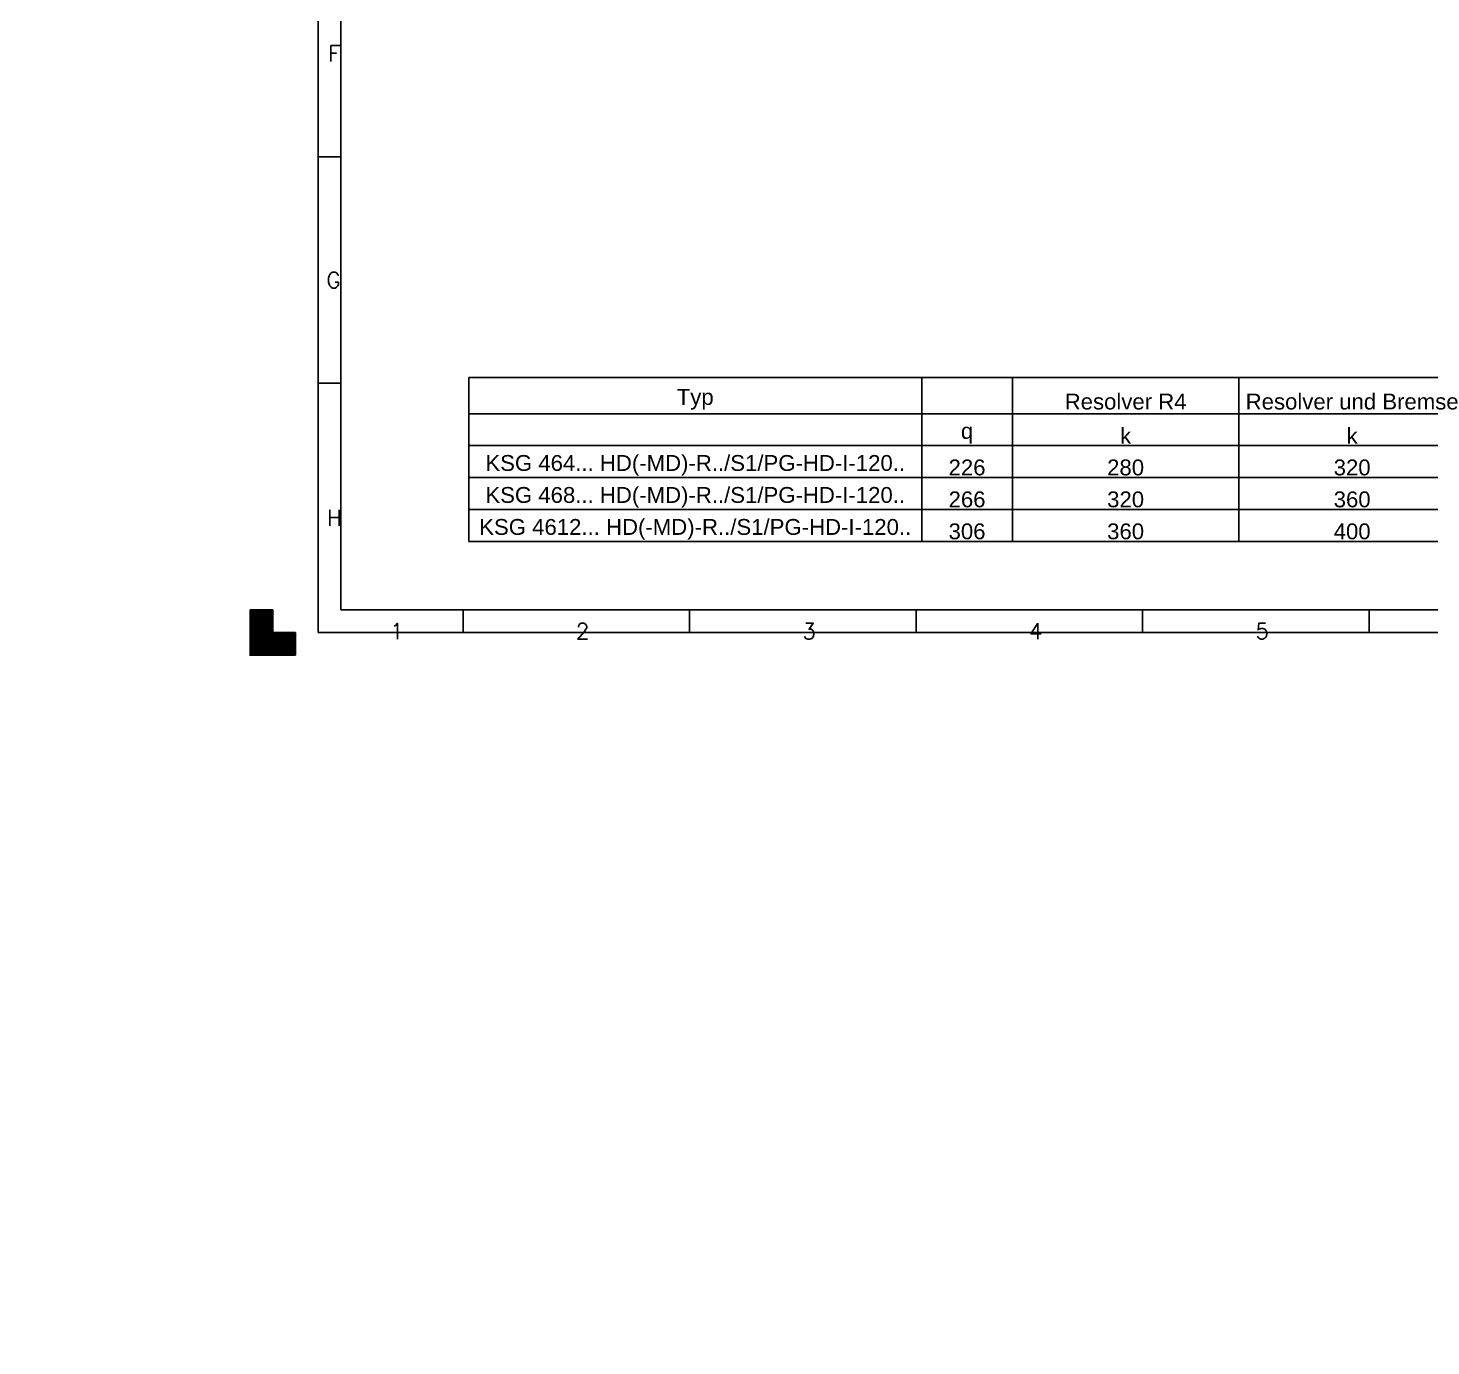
# Model space of a CAD drawing. Extents: x -429 to 594, y -1376 to 420.
# Drawn here: x -49 to 260.6, y -152.5 to 138.4 of the extents above; entities that cross this region are included whole.
import ezdxf

# ---------------------------------------------------------------- set-up
doc = ezdxf.new("R2010")
doc.units = 0
for name, color, linetype in [('1', 7, 'CONTINUOUS'), ('256', 7, 'CONTINUOUS'), ('61', 7, 'CONTINUOUS')]:
    doc.layers.add(name, color=color, linetype=linetype)
doc.styles.add('ARIAL_UNICODE_MS', font='ARIALUNI.TTF')
doc.dimstyles.get("Standard").update_dxf_attribs({"dimtxt": 0.18, "dimasz": 0.18, "dimexe": 0.18, "dimexo": 0.0625, "dimgap": 0.09, "dimtad": 0, "dimtih": 1, "dimtoh": 1, "dimdec": 4, "dimzin": 0, "dimtxsty": 'STANDARD', "dimcen": 0.09, "dimazin": 3, "dimtfac": 1, "dimtdec": 4, "dimtofl": 0, "dimtmove": 0, "dimatfit": 3, "dimtolj": 1, "dimtzin": 0})

# ---------------------------------------------------------------- blocks, each defined once
blk = doc.blocks.new('_U0')
at = {"layer": '1', "color": 19}
for p, q in [((449.74, 211.32), (449.74, 102.31)), ((564.74, 211.32), (564.74, 102.31)), ((449.74, 104.31), (564.74, 104.31))]:
    blk.add_line(p, q, dxfattribs=at)
for points in [[(449.74, 104.31), (453.24, 105.25), (453.24, 103.38)], [(564.74, 104.31), (561.24, 103.38), (561.24, 105.25)]]:
    blk.add_solid(points, dxfattribs=at)
at = {"layer": '1', "color": 1, "linetype": 'CONTINUOUS', "char_height": 3.5, "attachment_point": 7, "style": 'ARIAL_UNICODE_MS'}
for s, insert in [('%%c', (500.61, 105.43)), ('\\W1.0000;115', (507.34, 105.43))]:
    blk.add_mtext(s, dxfattribs=dict(at, insert=insert))
blk = doc.blocks.new('_U2')
at = {"layer": '1', "color": 19}
for p, q in [((461.58, 170.67), (461.58, 119.63)), ((471.58, 170.67), (471.58, 119.63)), ((503.23, 121.63), (452.83, 121.63))]:
    blk.add_line(p, q, dxfattribs=at)
for points in [[(461.58, 121.63), (458.08, 120.69), (458.08, 122.56)], [(471.58, 121.63), (475.08, 122.56), (475.08, 120.69)]]:
    blk.add_solid(points, dxfattribs=at)
at = {"layer": '1', "color": 1, "linetype": 'CONTINUOUS', "insert": (480.15, 122.05), "char_height": 3.5, "attachment_point": 7, "style": 'ARIAL_UNICODE_MS'}
blk.add_mtext('\\W1.0000;\\fArial Unicode MS|b0|i0;M10 x 15\\fArial Unicode MS|b0|i0;', dxfattribs=at)
blk = doc.blocks.new('_U3')
at = {"layer": '1', "color": 19}
for p, q in [((149.1, 277.12), (149.1, 351.49)), ((375.1, 316.4), (375.1, 351.49)), ((149.1, 349.49), (375.1, 349.49))]:
    blk.add_line(p, q, dxfattribs=at)
for points in [[(149.1, 349.49), (152.6, 350.43), (152.6, 348.56)], [(375.1, 349.49), (371.6, 348.56), (371.6, 350.43)]]:
    blk.add_solid(points, dxfattribs=at)
at = {"layer": '1', "color": 1, "linetype": 'CONTINUOUS', "insert": (262.97, 349.92), "char_height": 3.5, "attachment_point": 7, "style": 'ARIAL_UNICODE_MS'}
blk.add_mtext('\\W1.0000;\\fArial Unicode MS|b0|i0;q\\fArial Unicode MS|b0|i0;', dxfattribs=at)
blk = doc.blocks.new('_U5')
at = {"layer": '1', "color": 19}
for p, q in [((74.1, 226.82), (74.1, 310.69)), ((132.1, 228.97), (132.1, 310.69)), ((74.1, 308.69), (132.1, 308.69))]:
    blk.add_line(p, q, dxfattribs=at)
for points in [[(74.1, 308.69), (77.6, 309.63), (77.6, 307.75)], [(132.1, 308.69), (128.6, 307.75), (128.6, 309.63)]]:
    blk.add_solid(points, dxfattribs=at)
at = {"layer": '1', "color": 1, "linetype": 'CONTINUOUS', "insert": (100.9, 309.11), "char_height": 3.5, "attachment_point": 7, "style": 'ARIAL_UNICODE_MS'}
blk.add_mtext('\\W1.0000;58', dxfattribs=at)
blk = doc.blocks.new('_U7')
at = {"layer": '1', "color": 19}
for p, q in [((74.1, 226.82), (74.1, 361.38)), ((74.1, 359.38), (149.1, 359.38)), ((149.1, 276.4), (149.1, 361.38))]:
    blk.add_line(p, q, dxfattribs=at)
for points in [[(74.1, 359.38), (77.6, 360.32), (77.6, 358.44)], [(149.1, 359.38), (145.6, 358.44), (145.6, 360.32)]]:
    blk.add_solid(points, dxfattribs=at)
at = {"layer": '1', "color": 1, "linetype": 'CONTINUOUS', "insert": (109.4, 359.8), "char_height": 3.5, "attachment_point": 7, "style": 'ARIAL_UNICODE_MS'}
blk.add_mtext('\\W1.0000;75', dxfattribs=at)
blk = doc.blocks.new('_U11')
at = {"layer": '1', "color": 19}
for p, q in [((149.1, 277.12), (149.1, 361.49)), ((149.1, 359.49), (429.1, 359.49)), ((429.1, 211.32), (429.1, 361.49))]:
    blk.add_line(p, q, dxfattribs=at)
for points in [[(149.1, 359.49), (152.6, 360.43), (152.6, 358.56)], [(429.1, 359.49), (425.6, 358.56), (425.6, 360.43)]]:
    blk.add_solid(points, dxfattribs=at)
at = {"layer": '1', "color": 1, "linetype": 'CONTINUOUS', "insert": (289.97, 359.92), "char_height": 3.5, "attachment_point": 7, "style": 'ARIAL_UNICODE_MS'}
blk.add_mtext('\\W1.0000;\\fArial Unicode MS|b0|i0;k\\fArial Unicode MS|b0|i0;', dxfattribs=at)
blk = doc.blocks.new('HATCH7')
at = {"layer": '256', "color": 19, "linetype": 'CONTINUOUS'}
for p, q in [((0, 9.98988), (5, 9.98988)), ((0, 9.94755), (5, 9.94755)), ((0, 9.90522), (5, 9.90522)), ((0, 9.86289), (5, 9.86289)), ((0, 9.82056), (5, 9.82056)), ((0, 9.77823), (5, 9.77823)), ((0, 9.7359), (5, 9.7359)), ((0, 9.69357), (5, 9.69357)), ((0, 9.65124), (5, 9.65124)), ((0, 9.60891), (5, 9.60891)), ((0, 9.56658), (5, 9.56658)), ((0, 9.52425), (5, 9.52425)), ((0, 9.48192), (5, 9.48192)), ((0, 9.43959), (5, 9.43959)), ((0, 9.39726), (5, 9.39726)), ((0, 9.35493), (5, 9.35493)), ((0, 9.3126), (5, 9.3126)), ((0, 9.27027), (5, 9.27027)), ((0, 9.22794), (5, 9.22794)), ((0, 9.18561), (5, 9.18561)), ((0, 9.14328), (5, 9.14328)), ((0, 9.10095), (5, 9.10095)), ((0, 9.05862), (5, 9.05862)), ((0, 9.01629), (5, 9.01629)), ((0, 8.97396), (5, 8.97396)), ((0, 8.93163), (5, 8.93163)), ((0, 8.8893), (5, 8.8893)), ((0, 8.84697), (5, 8.84697)), ((0, 8.80464), (5, 8.80464)), ((0, 8.76231), (5, 8.76231)), ((0, 8.71998), (5, 8.71998)), ((0, 8.67765), (5, 8.67765)), ((0, 8.63532), (5, 8.63532)), ((0, 8.59299), (5, 8.59299)), ((0, 8.55066), (5, 8.55066)), ((0, 8.50833), (5, 8.50833)), ((0, 8.466), (5, 8.466)), ((0, 8.42367), (5, 8.42367)), ((0, 8.38134), (5, 8.38134)), ((0, 8.33901), (5, 8.33901)), ((0, 8.29668), (5, 8.29668)), ((0, 8.25435), (5, 8.25435)), ((0, 8.21202), (5, 8.21202)), ((0, 8.16969), (5, 8.16969)), ((0, 8.12736), (5, 8.12736)), ((0, 8.08503), (5, 8.08503)), ((0, 8.0427), (5, 8.0427)), ((0, 8.00037), (5, 8.00037)), ((0, 7.95804), (5, 7.95804)), ((0, 7.91571), (5, 7.91571)), ((0, 7.87338), (5, 7.87338)), ((0, 7.83105), (5, 7.83105)), ((0, 7.78872), (5, 7.78872)), ((0, 7.74639), (5, 7.74639)), ((0, 7.70406), (5, 7.70406)), ((0, 7.66173), (5, 7.66173)), ((0, 7.6194), (5, 7.6194)), ((0, 7.57707), (5, 7.57707)), ((0, 7.53474), (5, 7.53474)), ((0, 7.49241), (5, 7.49241)), ((0, 7.45008), (5, 7.45008)), ((0, 7.40775), (5, 7.40775)), ((0, 7.36542), (5, 7.36542)), ((0, 7.32309), (5, 7.32309)), ((0, 7.28076), (5, 7.28076)), ((0, 7.23843), (5, 7.23843)), ((0, 7.1961), (5, 7.1961)), ((0, 7.15377), (5, 7.15377)), ((0, 7.11144), (5, 7.11144)), ((0, 7.06911), (5, 7.06911)), ((0, 7.02678), (5, 7.02678)), ((0, 6.98445), (5, 6.98445)), ((0, 6.94212), (5, 6.94212)), ((0, 6.89979), (5, 6.89979)), ((0, 6.85746), (5, 6.85746)), ((0, 6.81513), (5, 6.81513)), ((0, 6.7728), (5, 6.7728)), ((0, 6.73047), (5, 6.73047)), ((0, 6.68814), (5, 6.68814)), ((0, 6.64581), (5, 6.64581)), ((0, 6.60348), (5, 6.60348)), ((0, 6.56115), (5, 6.56115)), ((0, 6.51882), (5, 6.51882)), ((0, 6.47649), (5, 6.47649)), ((0, 6.43416), (5, 6.43416)), ((0, 6.39183), (5, 6.39183)), ((0, 6.3495), (5, 6.3495)), ((0, 6.30717), (5, 6.30717)), ((0, 6.26484), (5, 6.26484)), ((0, 6.22251), (5, 6.22251)), ((0, 6.18018), (5, 6.18018)), ((0, 6.13785), (5, 6.13785)), ((0, 6.09552), (5, 6.09552)), ((0, 6.05319), (5, 6.05319)), ((0, 6.01086), (5, 6.01086)), ((0, 5.96853), (5, 5.96853)), ((0, 5.9262), (5, 5.9262)), ((0, 5.88387), (5, 5.88387)), ((0, 5.84154), (5, 5.84154)), ((0, 5.79921), (5, 5.79921)), ((0, 5.75688), (5, 5.75688)), ((0, 5.71455), (5, 5.71455)), ((0, 5.67222), (5, 5.67222)), ((0, 5.62989), (5, 5.62989)), ((0, 5.58756), (5, 5.58756)), ((0, 5.54523), (5, 5.54523)), ((0, 5.5029), (5, 5.5029)), ((0, 5.46057), (5, 5.46057)), ((0, 5.41824), (5, 5.41824)), ((0, 5.37591), (5, 5.37591)), ((0, 5.33358), (5, 5.33358)), ((0, 5.29125), (5, 5.29125)), ((0, 5.24892), (5, 5.24892)), ((0, 5.20659), (5, 5.20659)), ((0, 5.16426), (5, 5.16426)), ((0, 5.12193), (5, 5.12193)), ((0, 5.0796), (5, 5.0796)), ((0, 5.03727), (5, 5.03727)), ((0, 4.99494), (10, 4.99494)), ((0, 4.95261), (10, 4.95261)), ((0, 4.91028), (10, 4.91028)), ((0, 4.86795), (10, 4.86795)), ((0, 4.82562), (10, 4.82562)), ((0, 4.78329), (10, 4.78329)), ((0, 4.74096), (10, 4.74096)), ((0, 4.69863), (10, 4.69863)), ((0, 4.6563), (10, 4.6563)), ((0, 4.61397), (10, 4.61397)), ((0, 4.57164), (10, 4.57164)), ((0, 4.52931), (10, 4.52931)), ((0, 4.48698), (10, 4.48698)), ((0, 4.44465), (10, 4.44465)), ((0, 4.40232), (10, 4.40232)), ((0, 4.35999), (10, 4.35999)), ((0, 4.31766), (10, 4.31766)), ((0, 4.27533), (10, 4.27533)), ((0, 4.233), (10, 4.233)), ((0, 4.19067), (10, 4.19067)), ((0, 4.14834), (10, 4.14834)), ((0, 4.10601), (10, 4.10601)), ((0, 4.06368), (10, 4.06368)), ((0, 4.02135), (10, 4.02135)), ((0, 3.97902), (10, 3.97902)), ((0, 3.93669), (10, 3.93669)), ((0, 3.89436), (10, 3.89436)), ((0, 3.85203), (10, 3.85203)), ((0, 3.8097), (10, 3.8097)), ((0, 3.76737), (10, 3.76737)), ((0, 3.72504), (10, 3.72504)), ((0, 3.68271), (10, 3.68271)), ((0, 3.64038), (10, 3.64038)), ((0, 3.59805), (10, 3.59805)), ((0, 3.55572), (10, 3.55572)), ((0, 3.51339), (10, 3.51339)), ((0, 3.47106), (10, 3.47106)), ((0, 3.42873), (10, 3.42873)), ((0, 3.3864), (10, 3.3864)), ((0, 3.34407), (10, 3.34407)), ((0, 3.30174), (10, 3.30174)), ((0, 3.25941), (10, 3.25941)), ((0, 3.21708), (10, 3.21708)), ((0, 3.17475), (10, 3.17475)), ((0, 3.13242), (10, 3.13242)), ((0, 3.09009), (10, 3.09009)), ((0, 3.04776), (10, 3.04776)), ((0, 3.00543), (10, 3.00543)), ((0, 2.9631), (10, 2.9631)), ((0, 2.92077), (10, 2.92077)), ((0, 2.87844), (10, 2.87844)), ((0, 2.83611), (10, 2.83611)), ((0, 2.79378), (10, 2.79378)), ((0, 2.75145), (10, 2.75145)), ((0, 2.70912), (10, 2.70912)), ((0, 2.66679), (10, 2.66679)), ((0, 2.62446), (10, 2.62446)), ((0, 2.58213), (10, 2.58213)), ((0, 2.5398), (10, 2.5398)), ((0, 2.49747), (10, 2.49747)), ((0, 2.45514), (10, 2.45514)), ((0, 2.41281), (10, 2.41281)), ((0, 2.37048), (10, 2.37048)), ((0, 2.32815), (10, 2.32815)), ((0, 2.28582), (10, 2.28582)), ((0, 2.24349), (10, 2.24349)), ((0, 2.20116), (10, 2.20116)), ((0, 2.15883), (10, 2.15883)), ((0, 2.1165), (10, 2.1165)), ((0, 2.07417), (10, 2.07417)), ((0, 2.03184), (10, 2.03184)), ((0, 1.98951), (10, 1.98951)), ((0, 1.94718), (10, 1.94718)), ((0, 1.90485), (10, 1.90485)), ((0, 1.86252), (10, 1.86252)), ((0, 1.82019), (10, 1.82019)), ((0, 1.77786), (10, 1.77786)), ((0, 1.73553), (10, 1.73553)), ((0, 1.6932), (10, 1.6932)), ((0, 1.65087), (10, 1.65087)), ((0, 1.60854), (10, 1.60854)), ((0, 1.56621), (10, 1.56621)), ((0, 1.52388), (10, 1.52388)), ((0, 1.48155), (10, 1.48155)), ((0, 1.43922), (10, 1.43922)), ((0, 1.39689), (10, 1.39689)), ((0, 1.35456), (10, 1.35456)), ((0, 1.31223), (10, 1.31223)), ((0, 1.2699), (10, 1.2699)), ((0, 1.22757), (10, 1.22757)), ((0, 1.18524), (10, 1.18524)), ((0, 1.14291), (10, 1.14291)), ((0, 1.10058), (10, 1.10058)), ((0, 1.05825), (10, 1.05825)), ((0, 1.01592), (10, 1.01592)), ((0, 0.97359), (10, 0.97359)), ((0, 0.93126), (10, 0.93126)), ((0, 0.88893), (10, 0.88893)), ((0, 0.8466), (10, 0.8466)), ((0, 0.80427), (10, 0.80427)), ((0, 0.76194), (10, 0.76194)), ((0, 0.71961), (10, 0.71961)), ((0, 0.67728), (10, 0.67728)), ((0, 0.63495), (10, 0.63495)), ((0, 0.59262), (10, 0.59262)), ((0, 0.55029), (10, 0.55029)), ((0, 0.50796), (10, 0.50796)), ((0, 0.46563), (10, 0.46563)), ((0, 0.4233), (10, 0.4233)), ((0, 0.38097), (10, 0.38097)), ((0, 0.33864), (10, 0.33864)), ((0, 0.29631), (10, 0.29631)), ((0, 0.25398), (10, 0.25398)), ((0, 0.21165), (10, 0.21165)), ((0, 0.16932), (10, 0.16932)), ((0, 0.12699), (10, 0.12699)), ((0, 0.08466), (10, 0.08466)), ((0, 0.04233), (10, 0.04233))]:
    blk.add_line(p, q, dxfattribs=at)
blk = doc.blocks.new('TABULARNOTE4')
at = {"layer": '1', "color": 162, "linetype": 'CONTINUOUS'}
for p, q in [((48.24, 61.25), (148.24, 61.25)), ((48.24, 61.25), (48.24, 53.25)), ((148.24, 61.25), (148.24, 53.25)), ((148.24, 61.25), (168.24, 61.25)), ((168.24, 61.25), (168.24, 53.25)), ((168.24, 61.25), (218.24, 61.25)), ((218.24, 61.25), (218.24, 53.25)), ((218.24, 61.25), (268.24, 61.25)), ((48.24, 53.25), (148.24, 53.25)), ((48.24, 53.25), (48.24, 46.25)), ((148.24, 53.25), (168.24, 53.25)), ((148.24, 53.25), (148.24, 46.25)), ((168.24, 53.25), (218.24, 53.25)), ((168.24, 53.25), (168.24, 46.25)), ((218.24, 53.25), (268.24, 53.25)), ((218.24, 53.25), (218.24, 46.25)), ((48.24, 46.25), (148.24, 46.25)), ((48.24, 46.25), (48.24, 39.19)), ((148.24, 46.25), (168.24, 46.25)), ((148.24, 46.25), (148.24, 39.19)), ((168.24, 46.25), (218.24, 46.25)), ((168.24, 46.25), (168.24, 39.19)), ((218.24, 46.25), (268.24, 46.25)), ((218.24, 46.25), (218.24, 39.19)), ((48.24, 39.19), (148.24, 39.19)), ((48.24, 39.19), (48.24, 32.13)), ((148.24, 39.19), (168.24, 39.19)), ((148.24, 39.19), (148.24, 32.13)), ((168.24, 39.19), (218.24, 39.19)), ((168.24, 39.19), (168.24, 32.13)), ((218.24, 39.19), (268.24, 39.19)), ((218.24, 39.19), (218.24, 32.13)), ((48.24, 32.13), (148.24, 32.13)), ((48.24, 32.13), (48.24, 25.07)), ((148.24, 32.13), (168.24, 32.13)), ((148.24, 32.13), (148.24, 25.07)), ((168.24, 32.13), (218.24, 32.13)), ((168.24, 32.13), (168.24, 25.07)), ((218.24, 32.13), (268.24, 32.13)), ((218.24, 32.13), (218.24, 25.07)), ((48.24, 25.07), (148.24, 25.07)), ((148.24, 25.07), (168.24, 25.07)), ((168.24, 25.07), (218.24, 25.07)), ((218.24, 25.07), (268.24, 25.07))]:
    blk.add_line(p, q, dxfattribs=at)
at = {"layer": '1', "color": 1, "linetype": 'CONTINUOUS', "char_height": 3.5, "attachment_point": 8, "style": 'ARIAL_UNICODE_MS'}
for s, insert in [('\\W1.0000;Typ', (98.24, 54.17)), ('\\W1.0000;Resolver R4', (193.24, 54.17)), ('\\W1.0000;Resolver und Bremse', (243.24, 54.17)), ('\\W1.0000;q', (158.24, 46.67)), ('\\W1.0000;k', (193.24, 46.67)), ('\\W1.0000;k', (243.24, 46.67)), ('\\W1.0000;KSG 464... HD(-MD)-R../S1/PG-HD-I-120..', (98.24, 39.61)), ('\\W1.0000;226', (158.24, 39.63)), ('\\W1.0000;280', (193.24, 39.63)), ('\\W1.0000;320', (243.24, 39.63)), ('\\W1.0000;KSG 468... HD(-MD)-R../S1/PG-HD-I-120..', (98.24, 32.55)), ('\\W1.0000;266', (158.24, 32.58)), ('\\W1.0000;320', (193.24, 32.58)), ('\\W1.0000;360', (243.24, 32.58)), ('\\W1.0000;KSG 4612... HD(-MD)-R../S1/PG-HD-I-120..', (98.24, 25.49)), ('\\W1.0000;306', (158.24, 25.52)), ('\\W1.0000;360', (193.24, 25.52)), ('\\W1.0000;400', (243.24, 25.52))]:
    blk.add_mtext(s, dxfattribs=dict(at, insert=insert))

msp = doc.modelspace()

# ---------------------------------------------------------------- linework, layer by layer
at = {"layer": '256', "color": 19, "linetype": 'CONTINUOUS'}
for p, q in [((15, 5), (15, 415)), ((20, 10), (20, 410)), ((15, 110), (20, 110)), ((15, 60), (20, 60)), ((0, 10), (5, 10)), ((0, 0), (0, 10)), ((5, 10), (5, 5)), ((584, 10), (20, 10)), ((47, 10), (47, 5)), ((97, 10), (97, 5)), ((147, 10), (147, 5)), ((197, 10), (197, 5)), ((247, 10), (247, 5)), ((5, 5), (10, 5)), ((10, 5), (10, 0)), ((589, 5), (15, 5)), ((10, 0), (0, 0))]:
    msp.add_line(p, q, dxfattribs=at)
at = {"layer": '61', "color": 23, "linetype": 'CONTINUOUS'}
msp.add_point((0, 0), dxfattribs=at)

# ---------------------------------------------------------------- block references
at = {"layer": '1', "color": 162, "linetype": 'CONTINUOUS'}
msp.add_blockref('TABULARNOTE4', (0, 0), dxfattribs=at)
at = {"layer": '256', "color": 19, "linetype": 'CONTINUOUS'}
msp.add_blockref('HATCH7', (0, 0), dxfattribs=at)

# ---------------------------------------------------------------- texts
at = {"layer": '256', "color": 19, "linetype": 'CONTINUOUS', "char_height": 3.5, "attachment_point": 7, "style": 'ARIAL_UNICODE_MS'}
for s, insert in [('\\W1.0000;\\Fsimplex.shx;F', (17.24, 131.05)), ('\\W1.0000;\\Fsimplex.shx;G', (16.83, 81.02)), ('\\W1.0000;\\Fsimplex.shx;H', (16.97, 28.55)), ('\\W1.0000;\\Fsimplex.shx;1', (30.88, 3.54)), ('\\W1.0000;\\Fsimplex.shx;2', (71.88, 3.54)), ('\\W1.0000;\\Fsimplex.shx;3', (121.88, 3.54)), ('\\W1.0000;\\Fsimplex.shx;4', (171.88, 3.55)), ('\\W1.0000;\\Fsimplex.shx;5', (221.88, 3.55))]:
    msp.add_mtext(s, dxfattribs=dict(at, insert=insert))

# ---------------------------------------------------------------- dimensions: what is measured, and where the dimension line sits
at = {"layer": '1', "color": 19, "linetype": 'CONTINUOUS'}
for base, p1, p2, text, override, picture, middle in [((-429.3, -1375.82), (149.1, 275.67), (429.1, 211.32), '\\C1;\\fArial Unicode MS|b0|i0;k\\fArial Unicode MS|b0|i0;', {"dimtxt": 3.5, "dimasz": 3.5, "dimexe": 2, "dimexo": 0, "dimgap": 1.75, "dimtad": 1, "dimtih": 1, "dimtoh": 0, "dimdec": 1, "dimlfac": 1, "dimzin": 8, "dimdsep": 44, "dimlunit": 2, "dimpost": '', "dimtxsty": 'ARIAL_UNICODE_MS', "dimsah": 1, "dimse1": 0, "dimse2": 0, "dimsd1": 0, "dimsd2": 0, "dimclrd": 19, "dimclre": 19, "dimclrt": 1, "dimtol": 0, "dimtm": -0.1, "dimtfac": 0.714286, "dimtdec": 2, "dimtofl": 1, "dimtmove": 0, "dimatfit": 2, "dimtzin": 8, "dimlwd": 35, "dimlwe": 35}, '_U11', (290.41, 359.49)), ((-219.9, -783.72), (149.1, 275.67), (375.1, 316.4), '\\C1;\\fArial Unicode MS|b0|i0;q\\fArial Unicode MS|b0|i0;', {"dimtxt": 3.5, "dimasz": 3.5, "dimexe": 2, "dimexo": 0, "dimgap": 1.75, "dimtad": 1, "dimtih": 1, "dimtoh": 0, "dimdec": 1, "dimlfac": 1, "dimzin": 8, "dimdsep": 44, "dimlunit": 2, "dimpost": '', "dimtxsty": 'ARIAL_UNICODE_MS', "dimsah": 1, "dimse1": 0, "dimse2": 0, "dimsd1": 0, "dimsd2": 0, "dimclrd": 19, "dimclre": 19, "dimclrt": 1, "dimtol": 0, "dimtm": -0.1, "dimtfac": 0.714286, "dimtdec": 2, "dimtofl": 1, "dimtmove": 0, "dimatfit": 2, "dimtzin": 8, "dimlwd": 35, "dimlwe": 35}, '_U3', (263.54, 349.49)), ((171.05, 26.34), (449.74, 211.32), (564.74, 211.32), '\\C1;\\H3.50;\\fArial Unicode MS|b0|i0;%%c\\fArial Unicode MS|b0|i0;\\H3.50;\\C1; <> ', {"dimtxt": 3.5, "dimasz": 3.5, "dimexe": 2, "dimexo": 0, "dimgap": 1.75, "dimtad": 1, "dimtih": 1, "dimtoh": 0, "dimdec": 1, "dimlfac": 1, "dimzin": 8, "dimdsep": 44, "dimlunit": 2, "dimtxsty": 'ARIAL_UNICODE_MS', "dimsah": 1, "dimse1": 0, "dimse2": 0, "dimsd1": 0, "dimsd2": 0, "dimclrd": 19, "dimclre": 19, "dimclrt": 1, "dimtol": 0, "dimtm": -0.1, "dimtfac": 0.714286, "dimtdec": 2, "dimtofl": 1, "dimtmove": 0, "dimatfit": 2, "dimtzin": 8, "dimlwd": 35, "dimlwe": 35}, '_U0', (507.24, 104.31)), ((-38.79, -18.04), (461.58, 170.67), (471.58, 170.67), '\\C1;\\fArial Unicode MS|b0|i0;M10 x 15\\fArial Unicode MS|b0|i0;', {"dimtxt": 3.5, "dimasz": 3.5, "dimexe": 2, "dimexo": 0, "dimgap": 1.75, "dimtad": 1, "dimtih": 1, "dimtoh": 0, "dimdec": 1, "dimlfac": 1, "dimzin": 8, "dimdsep": 44, "dimlunit": 2, "dimpost": '', "dimtxsty": 'ARIAL_UNICODE_MS', "dimsah": 1, "dimse1": 0, "dimse2": 0, "dimsd1": 0, "dimsd2": 0, "dimclrd": 19, "dimclre": 19, "dimclrt": 1, "dimtol": 0, "dimtm": -0.1, "dimtfac": 0.714286, "dimtdec": 2, "dimtofl": 1, "dimtmove": 0, "dimatfit": 1, "dimtzin": 8, "dimlwd": 35, "dimlwe": 35}, '_U2', (491.25, 121.63))]:
    dim = msp.add_linear_dim(base=base, p1=p1, p2=p2, text=text, dimstyle='STANDARD', override=override, dxfattribs=at)
    dim.commit()
    dim.dimension.update_dxf_attribs({"geometry": picture, "text_midpoint": middle, "dimtype": 160})
for base, p2, picture, middle in [((7.91, -143.5), (149.1, 276.4), '_U7', (111.6, 359.38)), ((-36.15, -271.41), (132.1, 228.97), '_U5', (104.2, 313.28))]:
    dim = msp.add_linear_dim(base=base, p1=(74.1, 220.37), p2=p2, dimstyle='STANDARD', override={"dimtxt": 3.5, "dimasz": 3.5, "dimexe": 2, "dimexo": 0, "dimgap": 1.75, "dimtad": 1, "dimtih": 1, "dimtoh": 0, "dimdec": 1, "dimlfac": 1, "dimzin": 8, "dimdsep": 44, "dimlunit": 2, "dimtxsty": 'ARIAL_UNICODE_MS', "dimsah": 1, "dimse1": 0, "dimse2": 0, "dimsd1": 0, "dimsd2": 0, "dimclrd": 19, "dimclre": 19, "dimclrt": 1, "dimtol": 0, "dimtm": -0.1, "dimtfac": 0.714286, "dimtdec": 2, "dimtofl": 1, "dimtmove": 0, "dimatfit": 2, "dimtzin": 8, "dimlwd": 35, "dimlwe": 35}, dxfattribs=at)
    dim.commit()
    dim.dimension.update_dxf_attribs({"geometry": picture, "text_midpoint": middle, "dimtype": 160})

doc.saveas('drawing.dxf')
